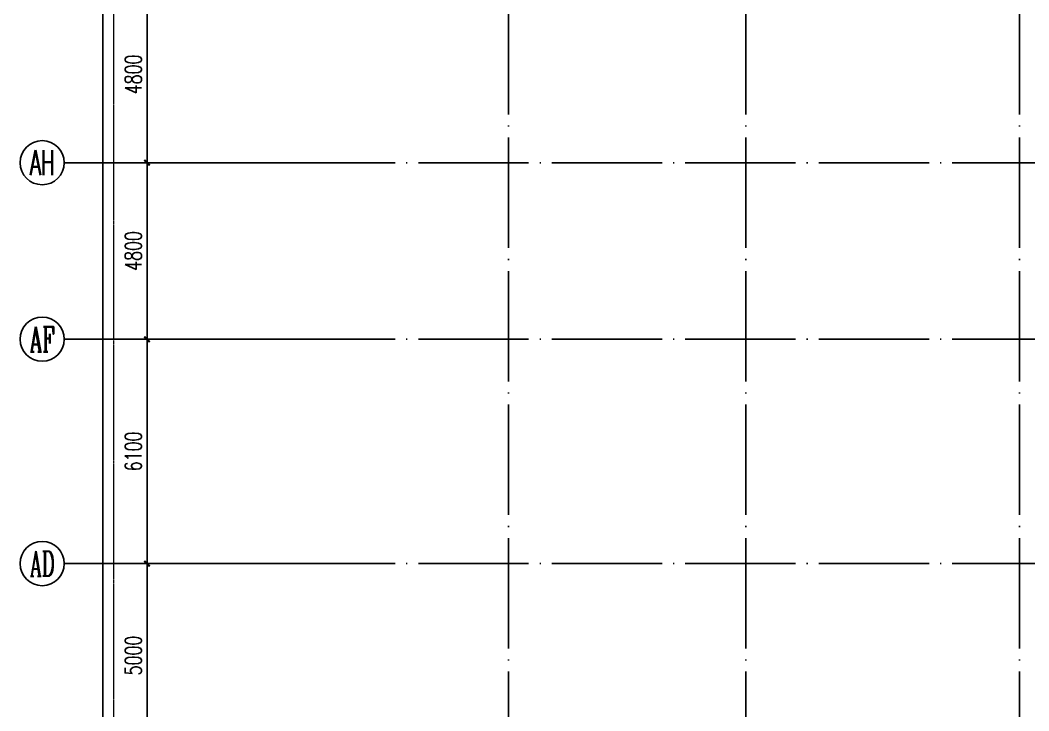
# Model space of a CAD drawing. Extents: x 290727 to 13733020, y 1731457 to 3643100.
# Drawn here: x 488028 to 515462, y 1826921 to 1845699 of the extents above; entities that cross this region are included whole.
import ezdxf
from ezdxf.enums import TextEntityAlignment as Align

# ---------------------------------------------------------------- set-up
doc = ezdxf.new("R2010")
doc.units = 0
doc.header["$LTSCALE"] = 10
doc.linetypes.add('ACAD_ISO05W100', pattern=[33, 24, -3, 0, -3, 0, -3])
doc.linetypes.add('DOTE', pattern=[2.4200000000000004, 2, -0.2, 0.02, -0.2])
doc.layers.get('0').update_dxf_attribs({"linetype": 'CONTINUOUS'})
for name, color, linetype in [('AXIS', 3, 'CONTINUOUS'), ('AXIS_TEXT', 7, 'CONTINUOUS'), ('DOTE', 8, 'DOTE'), ('作业图', 4, 'CONTINUOUS'), ('文字', 4, 'CONTINUOUS')]:
    doc.layers.add(name, color=color, linetype=linetype)
doc.layers.add('用地红线', color=1, linetype='CONTINUOUS', lineweight=13)
doc.layers.get('0').off()
doc.styles.add('_TCH_AXIS', font='COMPLEX', dxfattribs={"bigfont": 'GBCBIG'})
doc.styles.add('_TCH_DIM_T3', font='SIMPLEX', dxfattribs={"width": 0.7058823529411765, "bigfont": 'GBCBIG'})
doc.styles.add('COMPLEX', font='COMPLEX')
doc.dimstyles.new('_TCH_ARCH&&150', dxfattribs={"dimtxt": 446.25, "dimasz": 150, "dimexe": 375, "dimexo": 450, "dimgap": 150, "dimtad": 1, "dimdec": 0, "dimzin": 0, "dimdsep": 46, "dimtxsty": '_TCH_DIM_T3', "dimblk": 'ARCHTICK', "dimcen": 0.09, "dimclrt": 7, "dimazin": 2, "dimtfac": 1, "dimtdec": 0, "dimtix": 1, "dimtmove": 2, "dimatfit": 3, "dimfxl": 1, "dimtolj": 1, "dimtzin": 0, "dimarcsym": 0})

# ---------------------------------------------------------------- blocks, each defined once
blk = doc.blocks.new('_AXISO')
blk.add_circle((0, 0), 0.5)
at = {"layer": 'AXIS_TEXT', "style": 'COMPLEX', "width": 1.041666666666667}
blk.add_attdef('A', text='', height=0.56, dxfattribs=at).set_placement((-0.25, -0.28), (0.25, -0.28), align=Align.FIT)
blk = doc.blocks.new('_ArchTick')
at = {"color": 0, "linetype": 'ByBlock', "const_width": 0.4}
blk.add_lwpolyline([(-0.5, -0.5), (0.5, 0.5)], dxfattribs=at)
blk = doc.blocks.new('*D55')
at = {"layer": 'AXIS', "color": 0, "linetype": 'Continuous', "lineweight": -2, "transparency": 16777216}
for p, q in [((9849.456068507403, 117142.3500111406), (4974.456068507411, 117142.3500111406)), ((5349.456068507388, 15242.35001869965), (5349.456068507411, 117142.3500111406)), ((9849.456068507396, 15242.35001869965), (4974.456068507388, 15242.35001869965))]:
    blk.add_line(p, q, dxfattribs=at)
at = {"layer": 'AXIS', "color": 0, "linetype": 'Continuous', "lineweight": -2, "transparency": 16777216, "xscale": 150, "yscale": 150, "zscale": 150}
for p, rotation in [((5349.456068507411, 117142.3500111406), 90), ((5349.456068507388, 15242.35001869965), 270)]:
    blk.add_blockref('_ArchTick', p, dxfattribs=dict(at, rotation=rotation))
at = {"layer": 'AXIS', "color": 7, "linetype": 'Continuous', "transparency": 16777216, "insert": (4976.331068507388, 66192.35001492011), "char_height": 446.25, "attachment_point": 5, "rotation": 90, "style": '_TCH_DIM_T3'}
blk.add_mtext('\\A1;101900', dxfattribs=at)
blk = doc.blocks.new('*D75')
at = {"layer": 'AXIS', "color": 0, "linetype": 'Continuous', "lineweight": -2, "transparency": 16777216}
for p, q in [((9849.4560685074, 90242.35001113871), (6174.456068507401, 90242.35001113871)), ((6549.4560685074, 85242.35001113685), (6549.456068507401, 90242.35001113871)), ((9849.4560685074, 85242.35001113685), (6174.4560685074, 85242.35001113685))]:
    blk.add_line(p, q, dxfattribs=at)
at = {"layer": 'AXIS', "color": 0, "linetype": 'Continuous', "lineweight": -2, "transparency": 16777216, "xscale": 150, "yscale": 150, "zscale": 150}
for p, rotation in [((6549.456068507401, 90242.35001113871), 90), ((6549.4560685074, 85242.35001113685), 270)]:
    blk.add_blockref('_ArchTick', p, dxfattribs=dict(at, rotation=rotation))
at = {"layer": 'AXIS', "color": 7, "linetype": 'Continuous', "transparency": 16777216, "insert": (6176.331068507387, 87742.35001113778), "char_height": 446.25, "attachment_point": 5, "rotation": 90, "style": '_TCH_DIM_T3'}
blk.add_mtext('\\A1;5000', dxfattribs=at)
blk = doc.blocks.new('*D76')
at = {"layer": 'AXIS', "color": 0, "linetype": 'Continuous', "lineweight": -2, "transparency": 16777216}
for p, q in [((9849.4560685074, 96342.35001113685), (6174.456068507401, 96342.35001113685)), ((6549.456068507399, 90242.35001113871), (6549.456068507401, 96342.35001113685)), ((9849.4560685074, 90242.35001113871), (6174.456068507399, 90242.35001113871))]:
    blk.add_line(p, q, dxfattribs=at)
at = {"layer": 'AXIS', "color": 0, "linetype": 'Continuous', "lineweight": -2, "transparency": 16777216, "xscale": 150, "yscale": 150, "zscale": 150}
for p, rotation in [((6549.456068507401, 96342.35001113685), 90), ((6549.456068507399, 90242.35001113871), 270)]:
    blk.add_blockref('_ArchTick', p, dxfattribs=dict(at, rotation=rotation))
at = {"layer": 'AXIS', "color": 7, "linetype": 'Continuous', "transparency": 16777216, "insert": (6176.331068507385, 93292.35001113778), "char_height": 446.25, "attachment_point": 5, "rotation": 90, "style": '_TCH_DIM_T3'}
blk.add_mtext('\\A1;6100', dxfattribs=at)
blk = doc.blocks.new('*D77')
at = {"layer": 'AXIS', "color": 0, "linetype": 'Continuous', "lineweight": -2, "transparency": 16777216}
for p, q in [((9849.456068507401, 101142.3500111406), (6174.456068507402, 101142.3500111406)), ((6549.456068507401, 96342.35001113685), (6549.456068507402, 101142.3500111406)), ((9849.4560685074, 96342.35001113685), (6174.456068507401, 96342.35001113685))]:
    blk.add_line(p, q, dxfattribs=at)
at = {"layer": 'AXIS', "color": 0, "linetype": 'Continuous', "lineweight": -2, "transparency": 16777216, "xscale": 150, "yscale": 150, "zscale": 150}
for p, rotation in [((6549.456068507402, 101142.3500111406), 90), ((6549.456068507401, 96342.35001113685), 270)]:
    blk.add_blockref('_ArchTick', p, dxfattribs=dict(at, rotation=rotation))
at = {"layer": 'AXIS', "color": 7, "linetype": 'Continuous', "transparency": 16777216, "insert": (6176.331068507386, 98742.35001113871), "char_height": 446.25, "attachment_point": 5, "rotation": 90, "style": '_TCH_DIM_T3'}
blk.add_mtext('\\A1;4800', dxfattribs=at)
blk = doc.blocks.new('*D78')
at = {"layer": 'AXIS', "color": 0, "linetype": 'Continuous', "lineweight": -2, "transparency": 16777216}
for p, q in [((9849.456068507401, 105942.3500111406), (6174.456068507402, 105942.3500111406)), ((6549.456068507401, 101142.3500111406), (6549.456068507402, 105942.3500111406)), ((9849.456068507401, 101142.3500111406), (6174.456068507401, 101142.3500111406))]:
    blk.add_line(p, q, dxfattribs=at)
at = {"layer": 'AXIS', "color": 0, "linetype": 'Continuous', "lineweight": -2, "transparency": 16777216, "xscale": 150, "yscale": 150, "zscale": 150}
for p, rotation in [((6549.456068507402, 105942.3500111406), 90), ((6549.456068507401, 101142.3500111406), 270)]:
    blk.add_blockref('_ArchTick', p, dxfattribs=dict(at, rotation=rotation))
at = {"layer": 'AXIS', "color": 7, "linetype": 'Continuous', "transparency": 16777216, "insert": (6176.331068507385, 103542.3500111406), "char_height": 446.25, "attachment_point": 5, "rotation": 90, "style": '_TCH_DIM_T3'}
blk.add_mtext('\\A1;4800', dxfattribs=at)
blk = doc.blocks.new('A$C26CF02E8')
at = {"layer": '用地红线', "color": 1, "linetype": 'ACAD_ISO05W100', "ltscale": 0.1}
blk.add_lwpolyline([(15026.00253957324, 140863.9991013147), (243102.0025395732, 140865.9991008379), (258103.0025395732, 125864.9991013147), (258104.0025395136, 38.99910083785653), (205527.0025395732, 35.99910083785653), (8170.002539573237, 24.99910131469369), (26.0025395732373, 24.99910131469369), (26.0025395732373, 10200.99910083786), (25.0025395732373, 125861.9991013147)], close=True, dxfattribs=at)
blk = doc.blocks.new('A$C55C93FC2')
at = {"layer": 'AXIS', "linetype": 'Continuous'}
for p, q in [((10299.45606850741, 101142.3500111407), (4299.456068507412, 101142.3500111407)), ((10299.45606850741, 96342.35001113701), (4299.45606850741, 96342.35001113701)), ((10299.45606850741, 90242.35001113887), (4299.45606850741, 90242.35001113887))]:
    blk.add_line(p, q, dxfattribs=at)
at = {"layer": 'DOTE', "linetype": 'DOTE', "ltscale": 150}
for p, q in [((16384.13505795546, 127235.4713699026), (16384.13505795546, 12199.99773951061)), ((22834.13505795546, 127235.4713699026), (22834.13505795546, 12199.99773951061)), ((30284.13505795546, 127235.4713699026), (30284.1350579554, 12199.99773951061)), ((10299.45606850734, 101142.3500111429), (107472.3044319216, 101142.3500111429)), ((10299.45606850734, 96342.35001113918), (107472.3044319216, 96342.35001113918)), ((10299.4560685074, 90242.35001114104), (107472.3044319216, 90242.35001114104))]:
    blk.add_line(p, q, dxfattribs=at)
at = {"layer": 'AXIS', "linetype": 'Continuous'}
ref = blk.add_blockref('_AXISO', (3699.456068507412, 101142.3500111407), dxfattribs=dict(at, xscale=1200, yscale=1200, zscale=1200))
ref.add_attrib('A', 'AH', dxfattribs={"layer": 'AXIS_TEXT', "linetype": 'Continuous', "height": 678.8225099390856, "style": '_TCH_AXIS', "width": 0.5121951219512195}).set_placement((3360.044813537869, 100802.9387561712), (4038.867323476955, 100802.9387561712), align=Align.FIT)
ref = blk.add_blockref('_AXISO', (3699.45606850741, 96342.35001113701), dxfattribs=dict(at, xscale=1200, yscale=1200, zscale=1200))
ref.add_attrib('A', 'AF', dxfattribs={"layer": 'AXIS_TEXT', "linetype": 'Continuous', "height": 678.8225099390856, "style": '_TCH_AXIS', "width": 0.5675675675675677}).set_placement((3360.044813537867, 96002.93875616747), (4038.867323476953, 96002.93875616747), align=Align.FIT)
ref = blk.add_blockref('_AXISO', (3699.45606850741, 90242.35001113887), dxfattribs=dict(at, xscale=1200, yscale=1200, zscale=1200))
ref.add_attrib('A', 'AD', dxfattribs={"layer": 'AXIS_TEXT', "linetype": 'Continuous', "height": 678.8225099390856, "style": '_TCH_AXIS', "width": 0.5526315789473684}).set_placement((3360.044813537867, 89902.93875616933), (4038.867323476953, 89902.93875616933), align=Align.FIT)
for p1, p2, distance, picture, middle in [((10299.4560685074, 15242.35001869965), (10299.4560685074, 117142.3500111406), 4949.999999999988, '*D55', (4976.331068507388, 66192.35001492011)), ((10299.4560685074, 101142.3500111406), (10299.4560685074, 105942.3500111406), 3749.999999999997, '*D78', (6176.331068507385, 103542.3500111406)), ((10299.4560685074, 96342.35001113685), (10299.4560685074, 101142.3500111406), 3749.9999999999973, '*D77', (6176.331068507386, 98742.35001113871)), ((10299.4560685074, 90242.35001113871), (10299.4560685074, 96342.35001113685), 3749.999999999998, '*D76', (6176.331068507385, 93292.35001113778)), ((10299.4560685074, 85242.35001113685), (10299.4560685074, 90242.35001113871), 3749.9999999999986, '*D75', (6176.331068507387, 87742.35001113778))]:
    dim = blk.add_aligned_dim(p1=p1, p2=p2, distance=distance, dimstyle='_TCH_ARCH&&150', dxfattribs=at)
    dim.commit()
    dim.dimension.update_dxf_attribs({"geometry": picture, "text_midpoint": middle})
blk = doc.blocks.new('车库建筑作业图')
at = {"layer": '用地红线', "color": 1, "linetype": 'ACAD_ISO05W100', "ltscale": 0.1}
blk.add_lwpolyline([(505573.5976677537, 2266429.196113881), (733649.5976677537, 2266431.196113404), (748650.5976677537, 2251430.196113881), (748651.5976676941, 2125604.196113404), (696074.5976677537, 2125601.196113404), (498717.5976677537, 2125590.196113881), (490573.5976677537, 2125590.196113881), (490573.5976677537, 2135766.196113404), (490572.5976677537, 2251427.196113881)], close=True, dxfattribs=at)
at = {"layer": '文字', "linetype": 'Continuous'}
for name, p in [('A$C26CF02E8', (490547.5951281805, 2125565.197012566)), ('A$C55C93FC2', (484928.2411151752, 2126437.437102827))]:
    blk.add_blockref(name, p, dxfattribs=at)

msp = doc.modelspace()

# ---------------------------------------------------------------- block references
at = {"layer": '作业图', "linetype": 'Continuous'}
msp.add_blockref('车库建筑作业图', (0, -385755.6740215458), dxfattribs=at)

doc.saveas('drawing.dxf')
